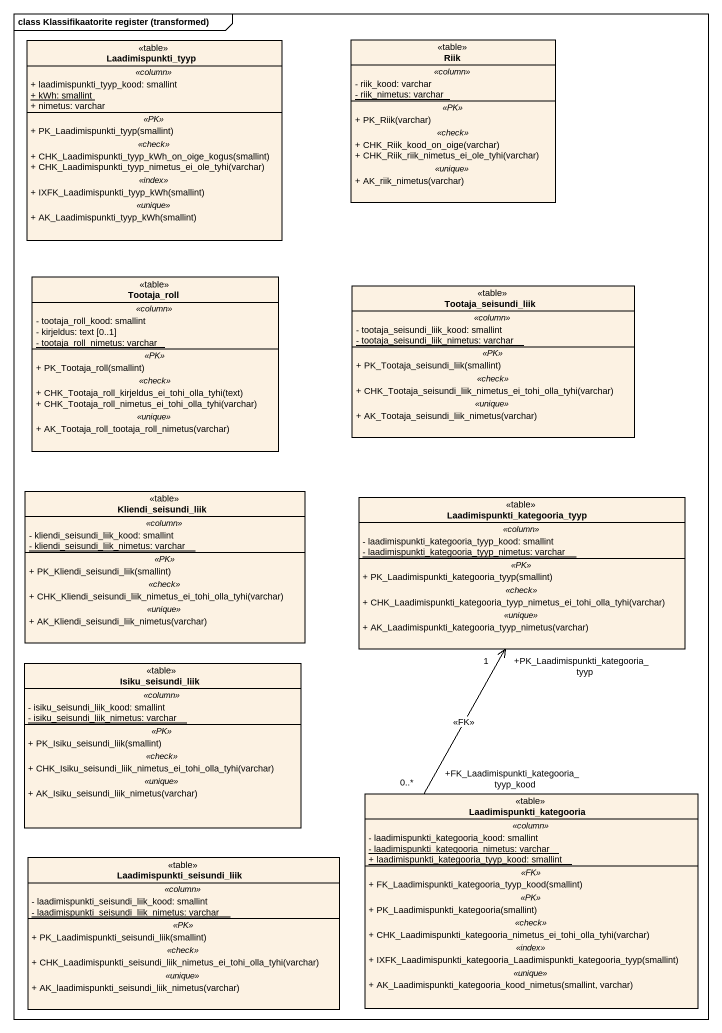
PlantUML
@startuml
mainframe class Klassifikaatorite register (transformed)
hide circle
hide empty members
skinparam classAttributeIconSize 0
class Laadimispunkti_tyyp <<table>> {
  .. <<column>> ..
  + laadimispunkti_tyyp_kood: smallint
  {static} + kWh: smallint
  + nimetus: varchar
  .. <<PK>> ..
  + PK_Laadimispunkti_tyyp(smallint)
  .. <<check>> ..
  + CHK_Laadimispunkti_tyyp_kWh_on_oige_kogus(smallint)
  + CHK_Laadimispunkti_tyyp_nimetus_ei_ole_tyhi(varchar)
  .. <<index>> ..
  + IXFK_Laadimispunkti_tyyp_kWh(smallint)
  .. <<unique>> ..
  + AK_Laadimispunkti_tyyp_kWh(smallint)
}
class Riik <<table>> {
  .. <<column>> ..
  - riik_kood: varchar
  {static} - riik_nimetus: varchar
  .. <<PK>> ..
  + PK_Riik(varchar)
  .. <<check>> ..
  + CHK_Riik_kood_on_oige(varchar)
  + CHK_Riik_riik_nimetus_ei_ole_tyhi(varchar)
  .. <<unique>> ..
  + AK_riik_nimetus(varchar)
}
class Tootaja_roll <<table>> {
  .. <<column>> ..
  - tootaja_roll_kood: smallint
  - kirjeldus: text [0..1]
  {static} - tootaja_roll_nimetus: varchar
  .. <<PK>> ..
  + PK_Tootaja_roll(smallint)
  .. <<check>> ..
  + CHK_Tootaja_roll_kirjeldus_ei_tohi_olla_tyhi(text)
  + CHK_Tootaja_roll_nimetus_ei_tohi_olla_tyhi(varchar)
  .. <<unique>> ..
  + AK_Tootaja_roll_tootaja_roll_nimetus(varchar)
}
class Tootaja_seisundi_liik <<table>> {
  .. <<column>> ..
  - tootaja_seisundi_liik_kood: smallint
  {static} - tootaja_seisundi_liik_nimetus: varchar
  .. <<PK>> ..
  + PK_Tootaja_seisundi_liik(smallint)
  .. <<check>> ..
  + CHK_Tootaja_seisundi_liik_nimetus_ei_tohi_olla_tyhi(varchar)
  .. <<unique>> ..
  + AK_Tootaja_seisundi_liik_nimetus(varchar)
}
class Kliendi_seisundi_liik <<table>> {
  .. <<column>> ..
  - kliendi_seisundi_liik_kood: smallint
  {static} - kliendi_seisundi_liik_nimetus: varchar
  .. <<PK>> ..
  + PK_Kliendi_seisundi_liik(smallint)
  .. <<check>> ..
  + CHK_Kliendi_seisundi_liik_nimetus_ei_tohi_olla_tyhi(varchar)
  .. <<unique>> ..
  + AK_Kliendi_seisundi_liik_nimetus(varchar)
}
class "Laadimispunkti_kategooria_tyyp" as Laadimispunkti_kategooria <<table>> {
  .. <<column>> ..
  - laadimispunkti_kategooria_tyyp_kood: smallint
  {static} - laadimispunkti_kategooria_tyyp_nimetus: varchar
  .. <<PK>> ..
  + PK_Laadimispunkti_kategooria_tyyp(smallint)
  .. <<check>> ..
  + CHK_Laadimispunkti_kategooria_tyyp_nimetus_ei_tohi_olla_tyhi(varchar)
  .. <<unique>> ..
  + AK_Laadimispunkti_kategooria_tyyp_nimetus(varchar)
}
class Isiku_seisundi_liik <<table>> {
  .. <<column>> ..
  - isiku_seisundi_liik_kood: smallint
  {static} - isiku_seisundi_liik_nimetus: varchar
  .. <<PK>> ..
  + PK_Isiku_seisundi_liik(smallint)
  .. <<check>> ..
  + CHK_Isiku_seisundi_liik_nimetus_ei_tohi_olla_tyhi(varchar)
  .. <<unique>> ..
  + AK_Isiku_seisundi_liik_nimetus(varchar)
}
class "Laadimispunkti_kategooria" as Laadimispunkti_kategooria_2 <<table>> {
  .. <<column>> ..
  - laadimispunkti_kategooria_kood: smallint
  {static} - laadimispunkti_kategooria_nimetus: varchar
  {static} + laadimispunkti_kategooria_tyyp_kood: smallint
  .. <<FK>> ..
  + FK_Laadimispunkti_kategooria_tyyp_kood(smallint)
  .. <<PK>> ..
  + PK_Laadimispunkti_kategooria(smallint)
  .. <<check>> ..
  + CHK_Laadimispunkti_kategooria_nimetus_ei_tohi_olla_tyhi(varchar)
  .. <<index>> ..
  + IXFK_Laadimispunkti_kategooria_Laadimispunkti_kategooria_tyyp(smallint)
  .. <<unique>> ..
  + AK_Laadimispunkti_kategooria_kood_nimetus(smallint, varchar)
}
class Laadimispunkti_seisundi_liik <<table>> {
  .. <<column>> ..
  - laadimispunkti_seisundi_liik_kood: smallint
  {static} - laadimispunkti_seisundi_liik_nimetus: varchar
  .. <<PK>> ..
  + PK_Laadimispunkti_seisundi_liik(smallint)
  .. <<check>> ..
  + CHK_Laadimispunkti_seisundi_liik_nimetus_ei_tohi_olla_tyhi(varchar)
  .. <<unique>> ..
  + AK_laadimispunkti_seisundi_liik_nimetus(varchar)
}
Laadimispunkti_kategooria_2 "+FK_Laadimispunkti_kategooria_tyyp_kood\n0..*" -up-> "+PK_Laadimispunkti_kategooria_tyyp\n1" Laadimispunkti_kategooria : <<FK>>
@enduml
